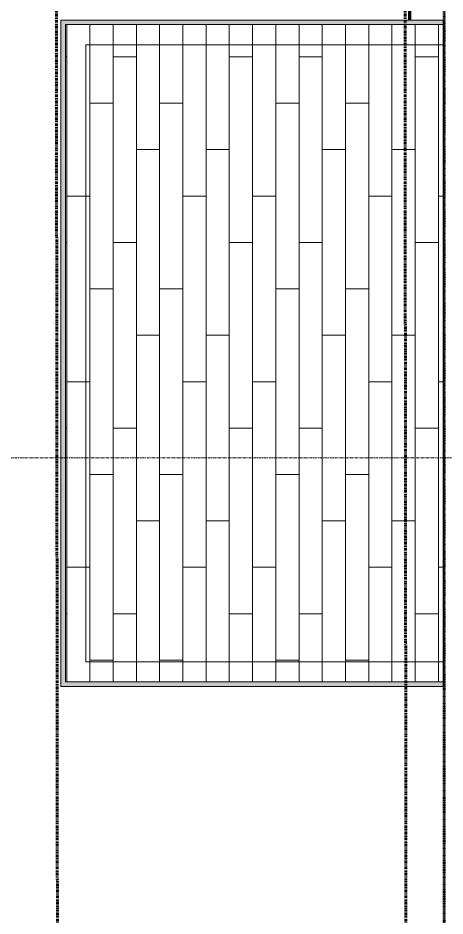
# Model space of a CAD drawing. Header units: inches. Extents: x -4169 to -1846, y 9706 to 12377.
# Drawn here: x -3934.1 to -3860.6, y 10088.2 to 10243 of the extents above; entities that cross this region are included whole.
import ezdxf

# ---------------------------------------------------------------- set-up
doc = ezdxf.new("R2010")
doc.units = ezdxf.units.IN
doc.header["$MEASUREMENT"] = 0
for name, pattern in [('Aligning Line 1_8_', [0.25, 0.125, -0.125]), ('Dash 1_16_', [0.125, 0.0625, -0.0625]), ('Double Dash 3_8_', [1, 0.375, -0.125, 0.125, -0.125, 0.125, -0.125]), ('Grid Line 1_2_', [0.875, 0.5, -0.125, 0.125, -0.125])]:
    doc.linetypes.add(name, pattern=pattern)
for name, color, linetype, lineweight in [('0-1', 7, 'Continuous', 5), ('0-4', 147, 'Aligning Line 1_8_', 9), ('A-AREA-1', 130, 'Continuous', 80), ('A-FLOR-2', 10, 'Continuous', 18), ('A-FLOR-PATT-1', 251, 'Continuous', 9), ('A-WALL-3', 10, 'Continuous', 18), ('A-WALL-4', 254, 'Continuous', 5), ('C-PROP-LINE-1', 250, 'Double Dash 3_8_', 60), ('C-PROP-LINE-2', 91, 'Dash 1_16_', 60), ('S-GRID-1', 1, 'Grid Line 1_2_', 9)]:
    doc.layers.add(name, color=color, linetype=linetype, lineweight=lineweight)

# ---------------------------------------------------------------- blocks, each defined once
blk = doc.blocks.new('Family - ___-1878357-ENLARGED RCP - 1ST FLOOR PLAN')
at = {"layer": 'C-PROP-LINE-1'}
for p, q in [((-3929.52, 12184.69), (-3927.1, 9853.17)), ((-3869.45, 12124.69), (-3867.12, 9890.98))]:
    blk.add_line(p, q, dxfattribs=at)
blk = doc.blocks.new('CTR - 1st Phase - Shell_rvt-1-ENLARGED RCP - 1ST FLOOR PLAN')
at = {"layer": 'A-FLOR-PATT-1'}
h = blk.add_hatch(dxfattribs=at)
h.set_pattern_fill('FP_7', color=256, style=0, pattern_type=2)
h.set_pattern_definition([(90, (20498.255, 10236.297), (4, -2e-16), []), (0, (20498.255, 10236.297), (8, -8), [4, -28]), (0, (20502.255, 10252.297), (8, -8), [4, -28])])
h.paths.add_polyline_path([(-3860.91, 10128.54), (-3860.91, 10241.86), (-3925.97, 10241.86), (-3925.97, 10128.54), (-3869.38, 10128.54)], flags=0)
at = {"layer": 'A-WALL-4'}
for points in [[(-3925.97, 10238.36), (-3925.97, 10241.86), (-3860.91, 10241.86), (-3860.91, 10242.61), (-3926.72, 10242.61), (-3926.72, 10238.36)], [(-3925.97, 10132.04), (-3925.97, 10238.36), (-3926.72, 10238.36), (-3926.72, 10132.04)], [(-3860.91, 10127.79), (-3860.91, 10128.54), (-3925.97, 10128.54), (-3925.97, 10132.04), (-3926.72, 10132.04), (-3926.72, 10127.79), (-3869.38, 10127.79)]]:
    blk.add_hatch(color=256, dxfattribs=at).paths.add_polyline_path(points, flags=0)
at = {"layer": 'A-AREA-1'}
blk.add_line((-3866.72, 10261.45), (-3866.72, 10242.61), dxfattribs=at)
at = {"layer": 'A-FLOR-2'}
for p, q in [((-3925.97, 10128.54), (-3925.97, 10241.86)), ((-3925.97, 10241.86), (-3860.91, 10241.86)), ((-3860.91, 10241.86), (-3860.91, 10128.54)), ((-3860.91, 10128.54), (-3925.97, 10128.54))]:
    blk.add_line(p, q, dxfattribs=at)
at = {"layer": 'A-WALL-3'}
for p, q in [((-3860.72, 10348.19), (-3860.72, 9980.19)), ((-3860.91, 10242.61), (-3926.72, 10242.61)), ((-3926.72, 10238.36), (-3926.72, 10242.61)), ((-3860.91, 10242.61), (-3860.91, 10238.36)), ((-3926.72, 10238.36), (-3926.72, 10132.04)), ((-3922.47, 10132.04), (-3922.47, 10238.36)), ((-3922.47, 10238.36), (-3860.91, 10238.36)), ((-3926.72, 10127.79), (-3926.72, 10132.04)), ((-3860.91, 10132.04), (-3922.47, 10132.04)), ((-3860.91, 10132.04), (-3860.91, 10127.79)), ((-3926.72, 10127.79), (-3860.91, 10127.79))]:
    blk.add_line(p, q, dxfattribs=at)
at = {"layer": 'S-GRID-1'}
blk.add_line((-1846.46, 10167.19), (-4136.46, 10167.19), dxfattribs=at)
at = {"layer": '0-4'}
blk.add_blockref('Family - ___-1878357-ENLARGED RCP - 1ST FLOOR PLAN', (0, 0), dxfattribs=at)
blk = doc.blocks.new('Family - ___-1870007-ENLARGED RCP - 1ST FLOOR PLAN')
at = {"layer": 'C-PROP-LINE-2'}
blk.add_line((-3860.72, 9980.19), (-3860.72, 11434.39), dxfattribs=at)

msp = doc.modelspace()

# ---------------------------------------------------------------- block references
at = {"layer": '0-1'}
msp.add_blockref('CTR - 1st Phase - Shell_rvt-1-ENLARGED RCP - 1ST FLOOR PLAN', (0, 0), dxfattribs=at)
at = {"layer": 'C-PROP-LINE-2'}
msp.add_blockref('Family - ___-1870007-ENLARGED RCP - 1ST FLOOR PLAN', (0, 0), dxfattribs=at)

doc.saveas('drawing.dxf')
